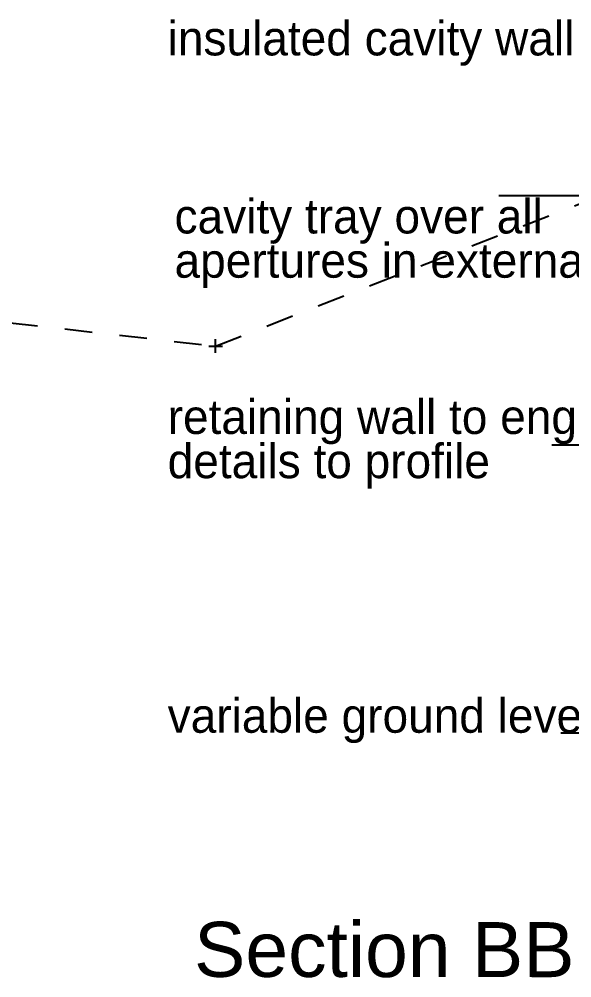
# Model space of a CAD drawing. Header units: millimetres. Extents: x -21022 to 21084, y -14865 to 14865.
# Drawn here: x -11134 to -7119, y -1557 to 5409 of the extents above; entities that cross this region are included whole.
import ezdxf

# ---------------------------------------------------------------- set-up
doc = ezdxf.new("R2010")
doc.units = ezdxf.units.MM
doc.linetypes.add('CENTER', pattern=[16, 9, -2, 3, -2])
doc.linetypes.add('HIDDEN', pattern=[16, 2, -2, 2, -2, 2, -2, 2, -2])
doc.layers.add('00_-_SECTIONS', color=7, linetype='Continuous', true_color=0xffffff)
doc.styles.add('ARIAL', font='ARIAL.TTF', dxfattribs={"height": 0.2})

# ---------------------------------------------------------------- blocks, each defined once
blk = doc.blocks.new('E16711BC')
at = {"layer": '00_-_SECTIONS', "color": 15, "linetype": 'Continuous', "ltscale": 100, "style": 'ARIAL'}
blk.add_text('Section BB', height=400, rotation=359.94937, dxfattribs=at).set_placement((7783.5, 9407.8))
at = {"layer": '00_-_SECTIONS'}
blk.add_attdef('Sfb', (0, 0), '', height=1, dxfattribs=at)
blk = doc.blocks.new('FF3B760B')
at = {"layer": '00_-_SECTIONS', "color": 4, "linetype": 'Continuous', "ltscale": 100}
for p, q in [((1450, 4902.3), (0, 4902.3)), ((385, 3091.3), (1385, 3091.3))]:
    blk.add_line(p, q, dxfattribs=at)
at = {"layer": '00_-_SECTIONS'}
blk.add_attdef('Sfb', (0, 0), '', height=1, dxfattribs=at)
blk = doc.blocks.new('367563BB')
at = {"layer": '00_-_SECTIONS', "color": 15, "linetype": 'Continuous', "ltscale": 100}
for s, p in [('insulated cavity wall', (7494.2, 17845)), ('cavity tray over all', (7544.2, 16551)), ('apertures in external walls', (7544.2, 16229.6)), ('retaining wall to engineers', (7494.2, 15094)), ('details to profile', (7494.2, 14772.6)), ('variable ground level to flanks', (7494.2, 12922.7))]:
    blk.add_text(s, height=250, dxfattribs=at).set_placement(p)
at = {"layer": '00_-_SECTIONS'}
blk.add_attdef('Sfb', (0, 0), '', height=1, dxfattribs=at)
blk = doc.blocks.new('480F1BD9')
at = {"layer": '00_-_SECTIONS', "color": 9, "linetype": 'HIDDEN', "ltscale": 100}
for p, q in [((1543.2, 50), (4329.4, 1140)), ((50, 219), (1543.2, 50))]:
    blk.add_line(p, q, dxfattribs=at)
at = {"layer": '00_-_SECTIONS', "color": 1, "linetype": 'Continuous', "ltscale": 100}
for p, q in [((1543.2, 0), (1543.2, 100)), ((1493.2, 50), (1593.2, 50))]:
    blk.add_line(p, q, dxfattribs=at)
at = {"layer": '00_-_SECTIONS'}
blk.add_attdef('Sfb', (0, 0), '', height=1, dxfattribs=at)
blk = doc.blocks.new('60151F02')
at = {"layer": '00_-_SECTIONS', "color": 8, "linetype": 'CENTER', "ltscale": 100}
blk.add_line((0, 234.4), (14850, 234.4), dxfattribs=at)
at = {"layer": '00_-_SECTIONS'}
blk.add_attdef('Sfb', (0, 0), '', height=1, dxfattribs=at)

msp = doc.modelspace()

# ---------------------------------------------------------------- block references
at = {"layer": '00_-_SECTIONS'}
for name, p in [('367563BB', (-17549.4, -12698.9)), ('FF3B760B', (-7650, -776.1)), ('60151F02', (-7200, -10.5)), ('E16711BC', (-17647.2, -10958.1)), ('480F1BD9', (-11250.1, 2983.9))]:
    msp.add_blockref(name, p, dxfattribs=at)

doc.saveas('drawing.dxf')
